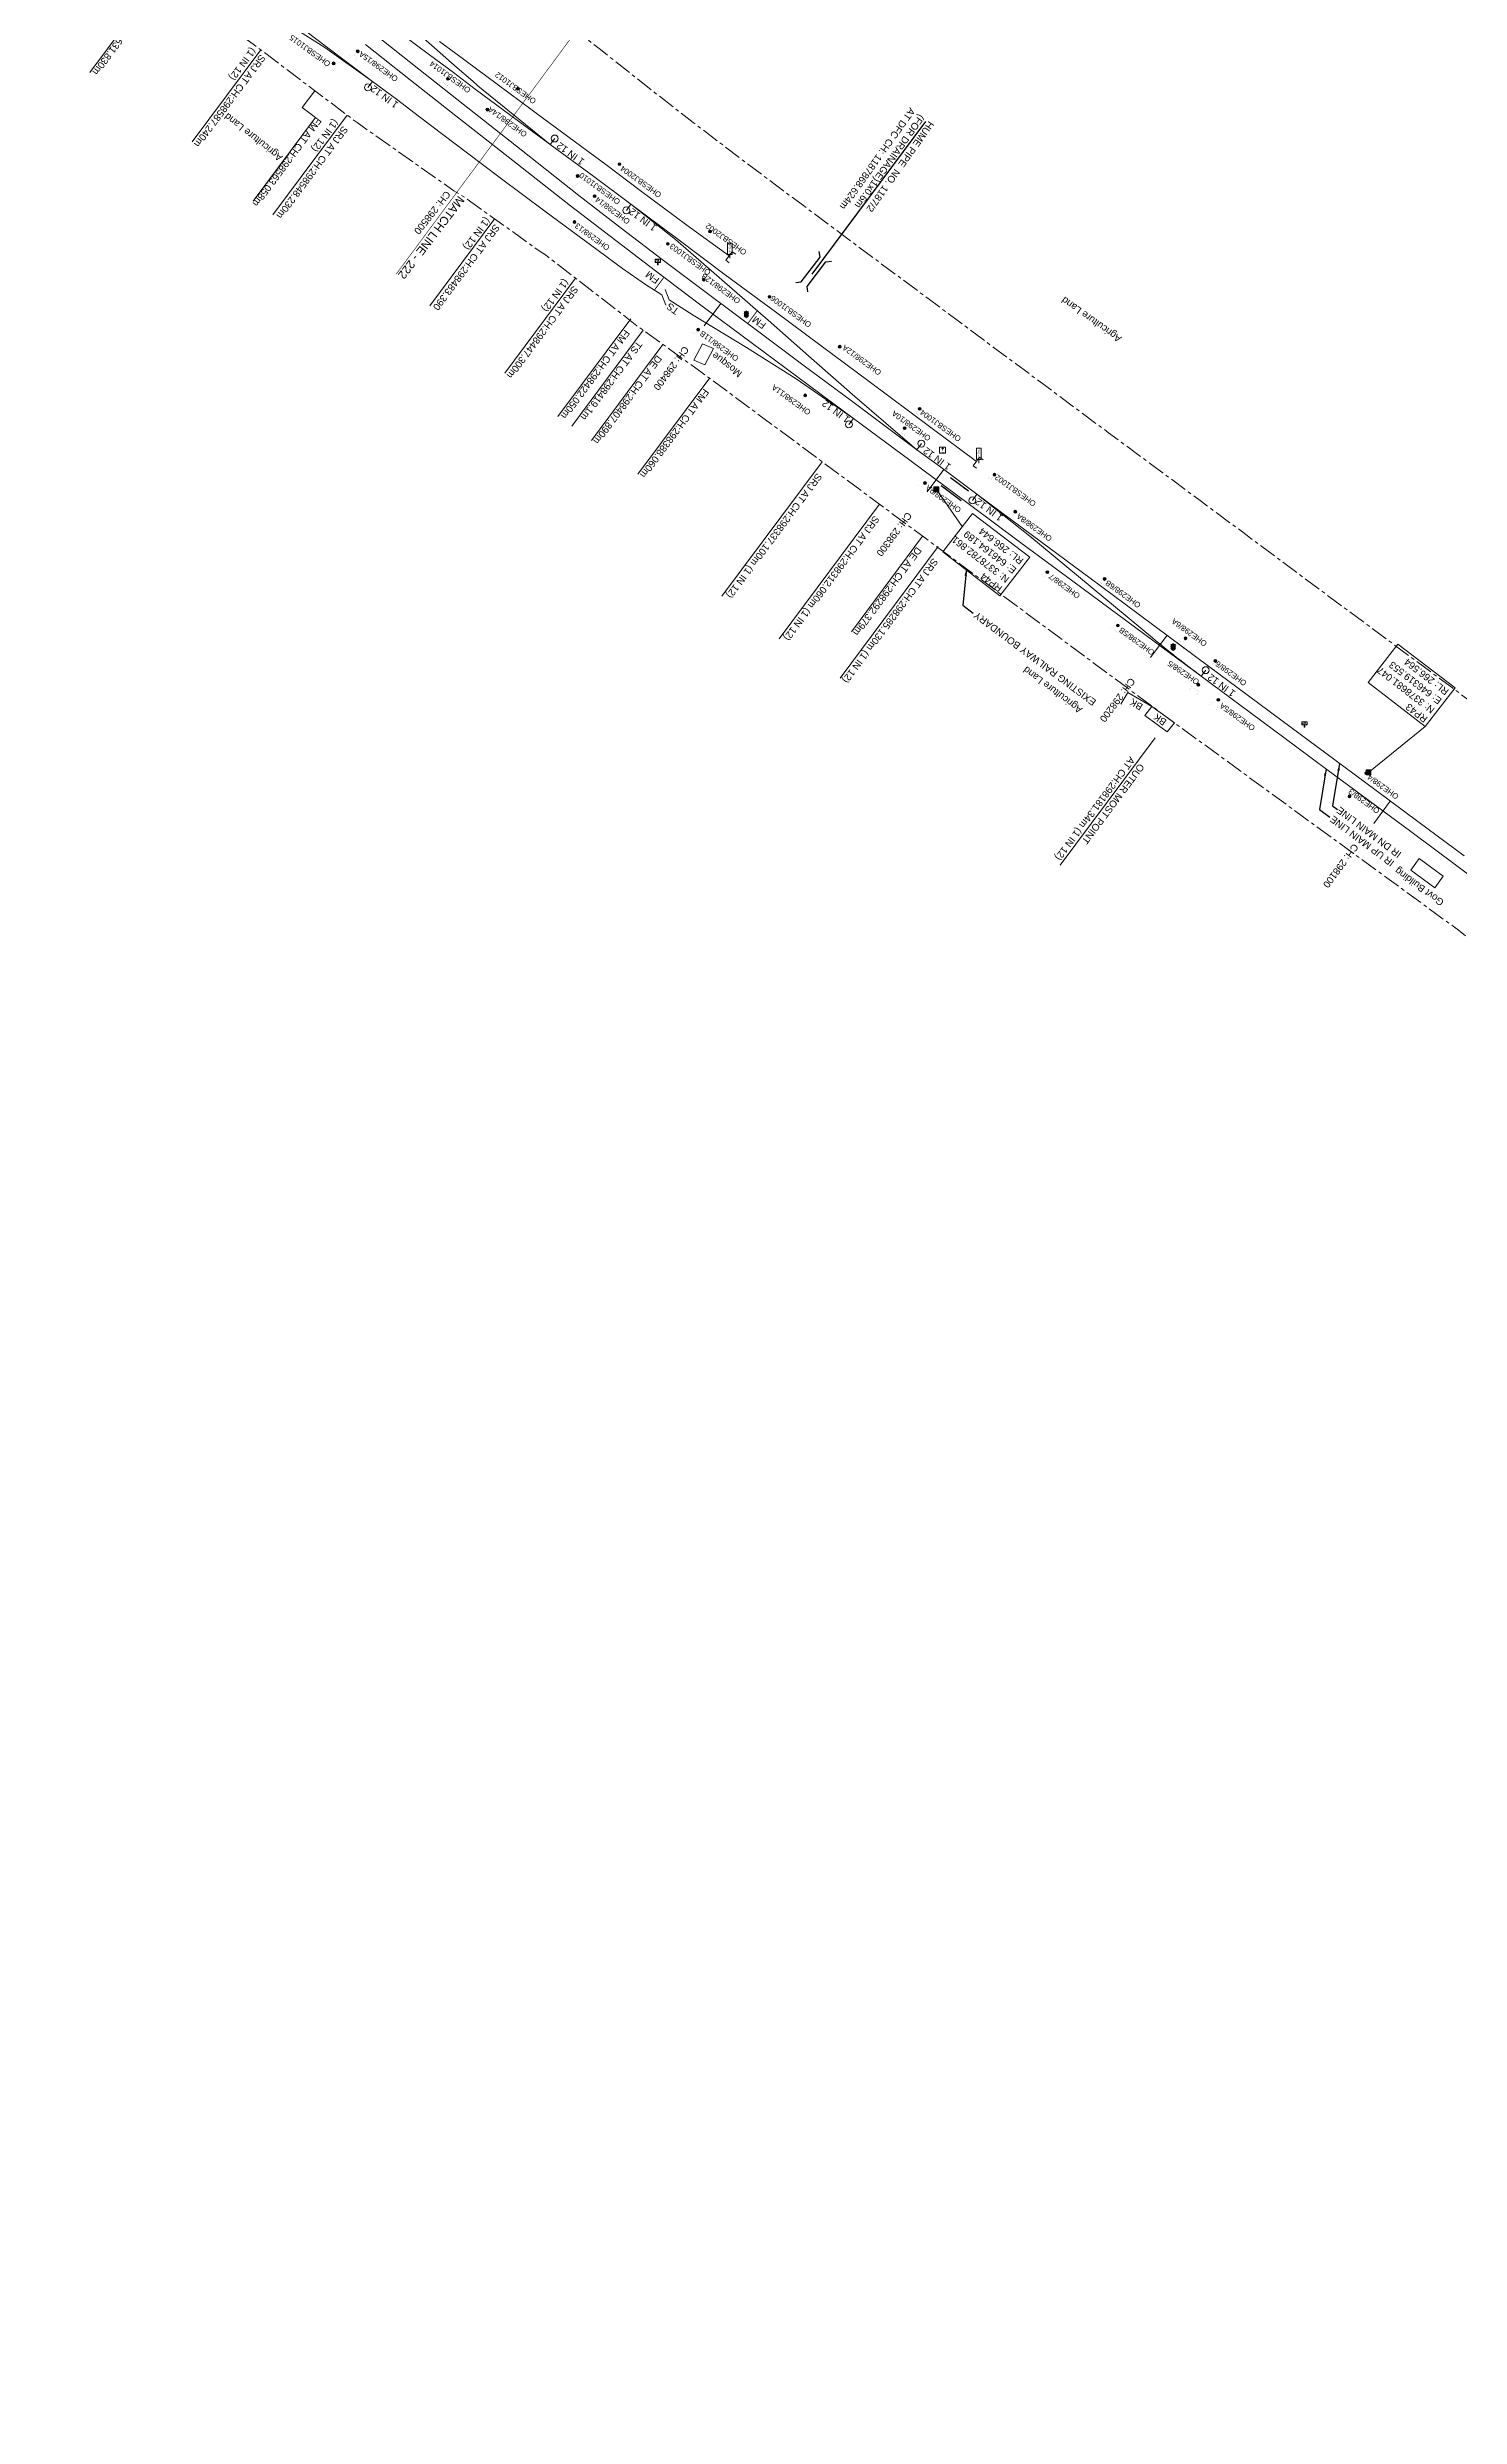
# Model space of a CAD drawing. Header units: metres. Extents: x 643730 to 647118, y 3378068 to 3380809.
# Drawn here: x 645844 to 646352, y 3378089 to 3378942 of the extents above; entities that cross this region are included whole.
import ezdxf
from ezdxf.enums import TextEntityAlignment as Align

# ---------------------------------------------------------------- set-up
doc = ezdxf.new("R2010")
doc.units = ezdxf.units.M
doc.header["$MEASUREMENT"] = 0
doc.linetypes.add('CENTER', pattern=[2, 1.25, -0.25, 0.25, -0.25])
doc.linetypes.add('PHANTOM2', pattern=[1.25, 0.625, -0.125, 0.125, -0.125, 0.125, -0.125])
for name, color, linetype, lineweight in [('Advertisement Board', 251, 'Continuous', 0), ('Bench_Mark', 7, 'Continuous', 0), ('DFCC BOUNDARY', 6, 'CENTER', 0), ('Exg track', 7, 'Continuous', 0), ('Existing Chainage', 7, 'Continuous', 0), ('Existing IR Track', 143, 'Continuous', 0), ('Existing Railway Boundary', 7, 'CENTER', 0), ('flow direction', 7, 'Continuous', 0), ('Govt buliding', 251, 'Continuous', 0), ('Grade Indicator', 8, 'Continuous', 0), ('MATCH LINE', 7, 'Continuous', 0), ('Name Board', 251, 'Continuous', 0), ('NEW PRO. BOX', 1, 'Continuous', 30), ('OHE MAST', 8, 'Continuous', 0), ('Religious_Place', 251, 'Continuous', 0), ('Residential Building Pucca', 251, 'Continuous', 0), ("SARAI BANJARA STN SRJ's", 251, 'Continuous', 0), ('Side Details', 251, 'Continuous', 0), ('Sign Board', 251, 'Continuous', 0), ('SRJ13A', 8, 'Continuous', 0), ('STOP', 8, 'Continuous', 0), ('Text', 251, 'Continuous', 0), ('TEXT MAIN LINE', 6, 'Continuous', 0), ('TOPOSTYLEREMARK', 251, 'Continuous', 0)]:
    doc.layers.add(name, color=color, linetype=linetype, lineweight=lineweight)
doc.layers.add('DRAIN CULVERT', color=1, linetype='Continuous')
doc.styles.add('CUT-FILL', font='cut-fill.shx', dxfattribs={"height": 2})
doc.styles.add('NB', font='swissbo.ttf', dxfattribs={"height": 1.5})
doc.styles.get("Standard").update_dxf_attribs({"font": 'arial.ttf'})
doc.styles.add('Style-Arial', font='arial.ttf')
doc.styles.add('Text', font='arial.ttf', dxfattribs={"height": 2})
doc.dimstyles.new('ISO-25', dxfattribs={"dimtxt": 2.5, "dimasz": 2.5, "dimexe": 1.25, "dimexo": 0.625, "dimtad": 1, "dimtxsty": 'Standard', "dimcen": 2.5, "dimadec": 0, "dimazin": 0, "dimtfac": 1, "dimtmove": 0, "dimatfit": 3, "dimfxl": 1, "dimarcsym": 0})

# ---------------------------------------------------------------- blocks, each defined once
blk = doc.blocks.new('GI1900')
at = {"layer": 'Advertisement Board'}
blk.add_hatch(color=256, dxfattribs=at).paths.add_polyline_path([(-0.14, -0.01), (-0.14, 0.62), (-0.28, 0.62), (0.01, 1.14), (0.32, 0.62), (0.17, 0.62), (0.17, -0.01)])
at = {"layer": 'Advertisement Board', "elevation": 165.72, "flags": 128}
for points in [[(0.32, 0.62), (0.01, 1.14), (-0.28, 0.62)], [(-0.14, 0.62), (-0.28, 0.62)]]:
    blk.add_lwpolyline(points, dxfattribs=at)
at = {"layer": 'Sign Board'}
for p, q in [((1.06, 1.22, 165.72), (-1.06, 1.22, 165.72)), ((-1.06, 1.22, 165.72), (-1.06, -0.91, 165.72)), ((1.06, -0.91, 165.72), (1.06, 1.22, 165.72)), ((-1.06, -0.91, 165.72), (1.06, -0.91, 165.72))]:
    blk.add_line(p, q, dxfattribs=at)
at = {"layer": 'Sign Board', "insert": (-0.88, -0.99, 165.72), "char_height": 0.5, "attachment_point": 7, "line_spacing_factor": 0.6, "style": 'CUT-FILL'}
blk.add_mtext('1900', dxfattribs=at)
blk = doc.blocks.new('NB')
for p, q in [((-0.98, 0.82), (-0.98, 1.98)), ((-0.98, 1.98), (0.98, 1.98)), ((-0.98, 0.82), (0.98, 0.82)), ((-0.13, 0.82), (-0.13, 0)), ((-0.13, 0), (0.13, 0)), ((0.13, 0.82), (0.13, 0)), ((0.98, 1.98), (0.98, 0.82))]:
    blk.add_line(p, q)
at = {"style": 'NB', "width": 1.025371}
blk.add_text('NB', height=0.988, rotation=180, dxfattribs=at).set_placement((-0.02, 1.38), align=Align.MIDDLE_CENTER)
blk = doc.blocks.new('SIG')
for color, points in [(1, [(-0.22, 0.42, 0.180295), (-0.01, 0.33, -0.00255), (0.01, 0.33, -0.00255), (0.02, 0.33, 0.180295), (0.23, 0.42, -0.002654), (0.25, 0.44, 0.184495), (0.33, 0.65, 1.000001), (-0.32, 0.65, 0.184495), (-0.24, 0.44, -0.002654)]), (2, [(0.23, -0.23, -0.002654), (0.25, -0.21, 0.184495), (0.33, 0.01, 1.000001), (-0.32, 0.01, 0.184495), (-0.24, -0.21, -0.002654), (-0.22, -0.23, 0.180295), (-0.01, -0.32, -0.00255), (0.01, -0.32, -0.00255), (0.02, -0.32, 0.180295)]), (3, [(0.23, -0.88, -0.002654), (0.25, -0.86, 0.184495), (0.33, -0.64, 1.000001), (-0.32, -0.64, 0.184495), (-0.24, -0.86, -0.002654), (-0.22, -0.88, 0.395599)])]:
    blk.add_hatch(color=color).paths.add_polyline_path(points)
for p, q in [((-0.31, 0.98), (-0.32, -0.9)), ((0.33, -0.9), (0.32, 0.98))]:
    blk.add_line(p, q)
at = {"flags": 128}
for points in [[(-0.31, 0.98), (-0.81, 0.98, 0.198758), (-0.42, 0.41, 0.003814), (-0.31, 0.39)], [(-0.31, 0.33), (-0.81, 0.33, 0.198758), (-0.42, -0.23, 0.003727), (-0.32, -0.26)], [(0.32, 0.98), (0.82, 0.98, -0.198758), (0.44, 0.41, -0.003814), (0.32, 0.39)], [(0.32, 0.33), (0.82, 0.33, -0.198758), (0.44, -0.23, -0.003727), (0.33, -0.26)], [(-0.32, -0.32), (-0.81, -0.32, 0.198758), (-0.42, -0.88, 0.003639), (-0.32, -0.9)], [(0.33, -0.32), (0.82, -0.32, -0.198758), (0.44, -0.88, -0.003639), (0.33, -0.9)]]:
    blk.add_lwpolyline(points, format="xyb", dxfattribs=at)
for centre, radius, start, end in [((0.01, 0.91), 0.324, 12.40488, 167.59512), ((0.01, 0.81), 0.357, 27.75781, 152.24219), ((0.01, -0.9), 0.324, 181.45715, 358.54285)]:
    blk.add_arc(centre, radius, start, end)
blk = doc.blocks.new('STOP')
at = {"layer": 'SRJ13A', "flags": 128}
blk.add_lwpolyline([(0.84, 5.38), (-0.84, 5.38), (-0.84, 1.32), (0.84, 1.32), (0.84, 5.38)], close=True, dxfattribs=at)
blk.add_lwpolyline([(0, 1.32), (0, 0)], dxfattribs=at)
at = {"layer": 'SRJ13A', "char_height": 0.739, "attachment_point": 7, "rotation": 180, "line_spacing_factor": 0.6, "style": 'CUT-FILL'}
for s, insert in [('O', (0.3, 4.07)), ('S', (0.3, 2.02)), ('P', (0.3, 5.05)), ('T', (0.3, 3.07))]:
    blk.add_mtext(s, dxfattribs=dict(at, insert=insert))
blk = doc.blocks.new('OHE MAST')
h = blk.add_hatch(color=256)
edge = h.paths.add_edge_path()
edge.add_arc((0, 0), 0.514, 0, 360)
at = {"const_width": 0.01, "flags": 128}
for points in [[(1.5, 3.5), (1.5, 2), (-1.5, 2), (-1.5, 3.5)], [(0, 2), (0, 0)]]:
    blk.add_lwpolyline(points, dxfattribs=at)
blk.add_circle((0, 0), 0.514)
blk = doc.blocks.new('BM')
blk.add_hatch(color=256).paths.add_polyline_path([(-0.88, -0.88), (-0.88, 0.88), (0.88, 0.88), (0.88, -0.88)])
for p, q in [((0.88, 0.88), (-0.88, 0.88)), ((-0.88, 0.88), (-0.88, -0.88)), ((0.88, -0.88), (0.88, 0.88)), ((-0.88, -0.88), (0.88, -0.88))]:
    blk.add_line(p, q)

msp = doc.modelspace()

# ---------------------------------------------------------------- linework, layer by layer
at = {"layer": 'DFCC BOUNDARY', "ltscale": 5, "flags": 128}
msp.add_lwpolyline([(646382.0964, 3378673.152), (646388.9705, 3378682.5044), (646363.2714, 3378701.3938), (646349.725, 3378711.4467), (646334.8174, 3378722.5097), (646319.1741, 3378734.1055), (646303.8417, 3378745.471), (646289.5682, 3378756.1056), (646275.4273, 3378766.6413), (646259.5321, 3378778.4524), (646246.8244, 3378787.8951), (646226.0838, 3378803.2519), (646206.2101, 3378818.0129), (646192.6395, 3378828.1143), (646184.5756, 3378834.0777), (646161.1565, 3378851.5698), (646144.091, 3378864.2664), (646127.7606, 3378876.4397), (646109.8615, 3378889.7571), (646093.3095, 3378902.2382), (646076.755, 3378914.8401), (646063.9377, 3378924.8039), (646043.3351, 3378941.0957), (646022.5406, 3378957.5395), (646006.6961, 3378970.1254), (645990.3051, 3378983.1455), (645970.7144, 3378998.323), (645957.9187, 3379008.2358), (645955.0842, 3379004.5061)], dxfattribs=at)
at = {"layer": 'DRAIN CULVERT'}
msp.add_lwpolyline([(646119.4597, 3378860.3208), (646160.3412, 3378915.2425)], dxfattribs=at)
at = {"layer": 'Exg track', "const_width": 0.3, "flags": 128}
for points in [[(646066.2219, 3378859.2169), (646062.7535, 3378854.5617)], [(646099.7519, 3378847.1304), (646096.3069, 3378842.5066)]]:
    msp.add_lwpolyline(points, dxfattribs=at)
at = {"layer": 'Existing Chainage', "color": 7, "linetype": 'Continuous', "lineweight": 13, "flags": 128}
for points in [[(646080.6585, 3378841.6852), (646086.6277, 3378849.7081)], [(646160.8601, 3378781.9587), (646166.8311, 3378789.9804)], [(646241.1551, 3378722.3402), (646247.1194, 3378730.3668)], [(646321.4351, 3378662.7051), (646327.3945, 3378670.7354)]]:
    msp.add_lwpolyline(points, dxfattribs=at)
at = {"layer": 'Existing IR Track'}
for p, q in [((646065.417, 3378852.8368), (646066.8189, 3378849.2033)), ((646066.6606, 3378854.757), (646068.0625, 3378851.1235))]:
    msp.add_line(p, q, dxfattribs=at)
at = {"layer": 'Existing IR Track', "flags": 128}
for points in [[(646065.417, 3378852.8368), (646059.5984, 3378856.605), (646051.3049, 3378862.3829), (646042.5378, 3378868.7972), (646023.4091, 3378883.0051), (646007.3383, 3378895.0109), (645995.5857, 3378903.7908), (645978.3187, 3378916.9078), (645969.9718, 3378923.2262), (645961.3555, 3378929.6596), (645944.8236, 3378942.1542), (645933.9181, 3378950.3646), (645929.7498, 3378953.5029), (645914.7739, 3378964.8487), (645905.9739, 3378971.5181), (645897.1183, 3378978.1993)], [(645894.2788, 3378974.1091), (645904.2927, 3378967.2252), (645912.8493, 3378961.8581), (645928.8346, 3378951.7221), (645932.9036, 3378949.1056), (645944.2113, 3378941.8342), (645961.3555, 3378929.6596)], [(645945.5615, 3378973.637), (645965.2811, 3378957.9198), (645991.8363, 3378934.5904), (645997.4248, 3378929.7512), (645999.28, 3378928.0821), (646025.308, 3378906.9367)], [(646178.5485, 3378792.918), (646162.13, 3378805.193), (646139.9955, 3378821.6608), (646122.7009, 3378834.5405), (646106.2804, 3378846.7563), (646088.2268, 3378860.0753), (646070.6792, 3378873.2107), (646054.2849, 3378885.4333), (646040.9677, 3378895.3968), (646025.308, 3378906.9367), (646019.4331, 3378911.2891), (645998.3461, 3378926.9117), (645990.483, 3378932.8308), (645981.8571, 3378939.2285), (645962.1915, 3378953.8139)], [(646367.923, 3378635.1194), (646351.3417, 3378647.4269), (646334.7572, 3378659.7368), (646319.6567, 3378670.9323), (646304.5754, 3378682.1134), (646289.1327, 3378693.587), (646273.7316, 3378705.0296), (646259.4277, 3378715.642), (646245.168, 3378726.2216), (646229.3966, 3378737.8955), (646213.659, 3378749.5443), (646194.1182, 3378764.0088), (646176.1112, 3378777.3836), (646154.5868, 3378793.3891), (646134.3174, 3378808.4335), (646114.3287, 3378823.2801), (646097.5792, 3378835.7356), (646079.4971, 3378849.1892), (646063.1191, 3378861.5605), (646046.8267, 3378873.9335), (646032.5514, 3378884.9404), (646011.8763, 3378901.1565), (645991.3377, 3378917.2656), (645975.0497, 3378930.1109), (645958.8382, 3378942.8955)], [(646353.9904, 3378650.9922), (646337.318, 3378663.3711), (646322.3119, 3378674.5072), (646307.4043, 3378685.5702), (646291.7812, 3378697.1511), (646276.4035, 3378708.5502), (646262.085, 3378719.2183), (646247.9679, 3378729.7363), (646232.0964, 3378741.5298), (646219.42, 3378750.9491), (646198.6833, 3378766.3031), (646178.7628, 3378781.0989), (646165.2306, 3378791.1717), (646157.1362, 3378797.1576), (646133.6639, 3378814.6895), (646116.6331, 3378827.3603), (646100.2684, 3378839.5591), (646082.2843, 3378852.9397), (646065.5305, 3378865.573), (646048.707, 3378878.3797), (646035.555, 3378888.6036), (646014.8028, 3378905.0138), (645993.9686, 3378921.4889), (645978.0846, 3378934.1061), (645961.9121, 3378946.9527)], [(646089.6014, 3378866.8496), (646074.4743, 3378877.9393), (646057.6545, 3378890.4393), (646045.2372, 3378899.7123), (646023.0469, 3378916.1487), (646006.1951, 3378928.6309), (645991.2883, 3378939.677), (645985.4287, 3378944.032)], [(646054.2849, 3378885.4333), (646070.3437, 3378872.7182), (646087.0276, 3378858.2458), (646103.6552, 3378843.7206), (646119.259, 3378830.0107), (646134.8568, 3378816.2347), (646157.1362, 3378797.1576)], [(646092.0013, 3378867.4494), (646090.751, 3378868.3853), (646088.4518, 3378865.3139), (646089.7021, 3378864.3779)], [(646092.0013, 3378867.4494), (646090.751, 3378868.3853), (646088.4518, 3378865.3139), (646089.7021, 3378864.3779)], [(646134.3174, 3378808.4335), (646113.7818, 3378822.6507), (646095.8408, 3378833.8797), (646076.7052, 3378845.5263), (646068.0625, 3378851.1235)], [(646180.9481, 3378793.5193), (646179.6972, 3378794.4545), (646177.3999, 3378791.3816), (646178.6507, 3378790.4464)], [(646180.9481, 3378793.5193), (646179.6972, 3378794.4545), (646177.3999, 3378791.3816), (646178.6507, 3378790.4464)]]:
    msp.add_lwpolyline(points, dxfattribs=at)
msp.add_lwpolyline([(646178.7628, 3378781.0989), (646197.7234, 3378765.992), (646241.8926, 3378729.4268, 0.01263636), (646259.4281, 3378715.6417)], format="xyb", dxfattribs=at)
at = {"layer": 'Existing Railway Boundary', "ltscale": 5, "flags": 128}
msp.add_lwpolyline([(647066.8921, 3378089.463), (647061.492, 3378093.308), (647042.48, 3378108.182), (647008.322, 3378137.109), (646952.965, 3378175.311), (646838.51, 3378262.658), (646783.715, 3378301.571), (646669.109, 3378384.322), (646623.834, 3378415.482), (646567.005, 3378462.112), (646508.624, 3378505.748), (646429.651, 3378563.418), (646396.278, 3378587.827), (646351.975, 3378624.279), (646250.443, 3378698.374), (646079.983, 3378824.799), (646056.47, 3378841.774), (646023.57, 3378867.213), (646021.684, 3378868.432), (645994.578, 3378887.898), (645990.594, 3378890.304), (645955.823, 3378914.816), (645918.998, 3378942.687), (645844.461, 3378997.23)], dxfattribs=at)
at = {"layer": 'Govt buliding', "linetype": 'Continuous', "flags": 128}
msp.add_lwpolyline([(646337.849, 3378650.072), (646346.421, 3378643.717), (646343.397, 3378639.499), (646334.8241, 3378645.8546), (646337.849, 3378650.072)], close=True, dxfattribs=at)
at = {"layer": 'MATCH LINE', "linetype": 'PHANTOM2', "ltscale": 15, "const_width": 0.2}
msp.add_lwpolyline([(646040.2467, 3378955.3491), (645969.9245, 3378860.3439)], dxfattribs=at)
at = {"layer": 'NEW PRO. BOX'}
for points in [[(646113.637, 3378857.2581), (646115.5718, 3378857.511), (646122.3191, 3378866.4027), (646122.0522, 3378868.4448)], [(646117.9625, 3378853.9325), (646117.7096, 3378855.8674), (646124.4646, 3378864.7691), (646126.5067, 3378865.036)]]:
    msp.add_lwpolyline(points, dxfattribs=at)
at = {"layer": 'Religious_Place', "linetype": 'Continuous', "flags": 128}
msp.add_lwpolyline([(646084.062, 3378833.546), (646080.889, 3378827.66), (646076.907, 3378829.327), (646080.08, 3378835.2131), (646084.062, 3378833.546)], close=True, dxfattribs=at)
at = {"layer": 'Residential Building Pucca', "linetype": 'Continuous', "flags": 128}
msp.add_lwpolyline([(646230.5116, 3378705.5423), (646233.05, 3378709.85), (646241.703, 3378704.751), (646239.1029, 3378701.5008)], dxfattribs=at)
msp.add_lwpolyline([(646247.148, 3378695.605), (646249.748, 3378698.855), (646241.703, 3378704.751), (646239.1029, 3378701.5008), (646247.148, 3378695.605)], close=True, dxfattribs=at)
at = {"layer": "SARAI BANJARA STN SRJ's", "color": 7}
for p, q in [((645961.3555, 3378929.6596), (645959.7346, 3378927.4841)), ((646025.308, 3378906.9367), (646026.9289, 3378909.1122)), ((646054.2849, 3378885.4333), (646052.664, 3378883.2577)), ((646134.3174, 3378808.4335), (646132.6965, 3378806.2579)), ((646157.1362, 3378797.1576), (646158.7571, 3378799.3332)), ((646178.7628, 3378781.0989), (646177.1418, 3378778.9234)), ((646259.4277, 3378715.642), (646261.0486, 3378717.8176))]:
    msp.add_line(p, q, dxfattribs=at)
at = {"layer": "SARAI BANJARA STN SRJ's", "lineweight": 13, "flags": 128}
for points in [[(645859.6608, 3378932.8393), (645885.4586, 3378967.497)], [(645896.4701, 3378907.8695), (645921.1656, 3378941.0465)], [(645940.6033, 3378926.3226), (645936.1089, 3378920.2847), (645940.9137, 3378916.7083), (645918.4996, 3378886.5964)], [(645925.5575, 3378881.6358), (645952.2618, 3378917.5113)], [(645982.0439, 3378848.9643), (646005.3566, 3378880.2834)], [(646008.9342, 3378824.6574), (646034.3858, 3378858.85)], [(646028.0758, 3378809.1135), (646054.2239, 3378844.2419)], [(646033.0811, 3378805.6323), (646058.7042, 3378840.161)], [(646040.1697, 3378800.5147), (646065.7928, 3378835.0435)], [(646056.8582, 3378788.2892), (646082.7057, 3378823.0138)], [(646087.0332, 3378744.4176), (646123.0757, 3378792.8385)], [(646107.6645, 3378729.116), (646143.707, 3378777.5368)], [(646133.5848, 3378731.6775), (646159.181, 3378766.0644)], [(646129.511, 3378714.9109), (646164.8062, 3378762.2715)], [(646208.7301, 3378647.6212), (646242.8964, 3378693.4621)]]:
    msp.add_lwpolyline(points, dxfattribs=at)
at = {"layer": "SARAI BANJARA STN SRJ's", "color": 7}
for centre in [(645959.7346, 3378927.4841), (646026.9289, 3378909.1122), (646052.664, 3378883.2577), (646132.6965, 3378806.2579), (646158.7571, 3378799.3332), (646177.1418, 3378778.9234), (646261.0486, 3378717.8176)]:
    msp.add_circle(centre, 1.2487, dxfattribs=at)
at = {"layer": 'TEXT MAIN LINE', "color": 1, "linetype": 'Continuous', "lineweight": 0}
msp.add_line((646119.4597, 3378860.3208), (646124.5029, 3378867.0961), dxfattribs=at)
at = {"layer": 'TOPOSTYLEREMARK'}
for p, q in [((646164.189, 3378782.861), (646173.4499, 3378769.4598)), ((646319.553, 3378681.047), (646340.0008, 3378697.572))]:
    msp.add_line(p, q, dxfattribs=at)
at = {"layer": 'TOPOSTYLEREMARK', "linetype": 'Continuous', "flags": 128}
for points in [[(646197.7231, 3378758.448), (646187.0364, 3378744.59), (646166.45, 3378760.3827), (646177.1368, 3378774.2406), (646197.7231, 3378758.448)], [(646350.6876, 3378711.4299), (646340.0008, 3378697.572), (646319.4144, 3378713.3646), (646330.1012, 3378727.2226), (646350.6876, 3378711.4299)]]:
    msp.add_lwpolyline(points, close=True, dxfattribs=at)

# ---------------------------------------------------------------- block references
at = {"layer": 'Bench_Mark'}
for p in [(646164.189, 3378782.861), (646319.553, 3378681.047)]:
    msp.add_blockref('BM', p, dxfattribs=at)
at = {"layer": 'Grade Indicator', "linetype": 'Continuous'}
msp.add_blockref('GI1900', (646166.405, 3378796.801), dxfattribs=at)
at = {"layer": 'Name Board', "linetype": 'Continuous'}
for p in [(646063.992, 3378863.685), (646296.568, 3378697.313)]:
    msp.add_blockref('NB', p, dxfattribs=at)
at = {"layer": 'OHE MAST', "color": 2, "rotation": 143.3908318566117}
for p in [(645947.383, 3378936.138), (645956.069, 3378940.504), (645988.489, 3378930.609), (646013.681, 3378927.013), (646002.683, 3378919.494), (646050.198, 3378899.891), (646035.153, 3378895.64), (646041.246, 3378888.382), (646034.033, 3378879.051), (646082.781, 3378875.631), (646067.571, 3378871.228), (646080.551, 3378858.317), (646104.144, 3378852.156), (646078.475, 3378840.342), (646129.409, 3378834.19), (646116.98, 3378816.705), (646152.74, 3378804.874), (646158.128, 3378811.867), (646185.083, 3378788.142), (646160.0466, 3378785.141), (646192.538, 3378774.82), (646204.057, 3378753.098), (646224.665, 3378750.638), (646229.415, 3378733.877), (646253.776, 3378729.288), (646264.515, 3378721.147), (646258.346, 3378712.594), (646265.551, 3378707.171), (646318.79, 3378680.764), (646312.73, 3378672.431)]:
    msp.add_blockref('OHE MAST', p, dxfattribs=at)
at = {"layer": 'Sign Board', "linetype": 'Continuous'}
for p in [(646095.819, 3378845.811), (646249.314, 3378726.11)]:
    msp.add_blockref('SIG', p, dxfattribs=at)
at = {"layer": 'STOP', "linetype": 'Continuous'}
for p in [(646089.85, 3378866.065), (646179.402, 3378792.265)]:
    msp.add_blockref('STOP', p, dxfattribs=at)

# ---------------------------------------------------------------- texts
at = {"layer": 'Existing Chainage', "color": 7, "lineweight": 0, "char_height": 2.5, "attachment_point": 4, "line_spacing_factor": 0.6, "style": 'Style-Arial'}
for s, insert, rotation in [('CH: 298500', (645988.6726, 3378889.7474), 231.6639759), ('CH: 298400', (646074.3549, 3378833.9109), 233.3499555), ('CH: 298300', (646154.5548, 3378774.1858), 233.3375193), ('CH: 298200', (646234.8564, 3378714.562), 233.3854215), ('CH: 298100', (646315.1411, 3378654.9231), 233.4206069)]:
    msp.add_mtext(s, dxfattribs=dict(at, insert=insert, rotation=rotation))
at = {"layer": 'Existing IR Track', "color": 7, "lineweight": 0}
for s, p in [('IR UP MAIN LINE', (646306.1696, 3378664.65)), ('IR DN MAIN LINE', (646308.5602, 3378667.867))]:
    msp.add_text(s, height=2.5, rotation=143, dxfattribs=at).set_placement(p, align=Align.MIDDLE_RIGHT)
at = {"layer": 'Existing Railway Boundary', "linetype": 'Continuous', "ltscale": 5}
msp.add_text('EXISTING RAILWAY BOUNDARY', height=2.5, rotation=143.2036269, dxfattribs=at).set_placement((646178.8326, 3378739.024), align=Align.RIGHT)
at = {"layer": 'MATCH LINE', "linetype": 'Continuous'}
msp.add_text('MATCH LINE - 222', height=3, rotation=232.5620531, dxfattribs=at).set_placement((645992.2919, 3378888.7004))
at = {"layer": 'OHE MAST'}
for s, rotation, p in [('OHESBJ1015', 144, (645932.4294, 3378946.5995)), ('OHE298/15A', 144, (645957.4457, 3378940.6725)), ('OHESBJ1014', 144, (645982.8353, 3378937.1631)), ('OHESBJ1012', 144, (646006.3779, 3378933.2374)), ('OHE298/14A', 144, (646003.8473, 3378920.7463)), ('OHESBJ2004', 144, (646051.4381, 3378899.4812)), ('OHESBJ1010', 144, (646036.6464, 3378897.0168)), ('OHE298/14', 144, (646042.4009, 3378888.2974)), ('OHE298/13', 144, (646035.0984, 3378878.8383)), ('OHESBJ2002', 144, (646082.0787, 3378878.8169)), ('OHESBJ1003', 144, (646069.1927, 3378871.5192)), ('OHE298/12B', 144, (646080.589, 3378860.7773)), ('OHESBJ1006', 144, (646105.3789, 3378852.7948)), ('OHE298/11B', 143.7514021, (646080.0173, 3378840.1241)), ('OHE298/12A', 144, (646131.2554, 3378835.0565)), ('OHE298/11A', 144, (646105.8778, 3378820.728)), ('OHE298/10A', 144, (646149.0619, 3378811.3778)), ('OHESBJ1004', 144, (646159.2293, 3378811.7117)), ('OHE298/9A', 144, (646161.2364, 3378784.6475)), ('OHESBJ1002', 144, (646186.1298, 3378788.3668)), ('OHE298/8A', 144, (646193.9236, 3378774.3897)), ('OHE298/7', 144, (646205.5141, 3378752.7111)), ('OHE298/6B', 144, (646225.8308, 3378750.4017)), ('OHE298/5B', 144, (646230.7517, 3378733.4159)), ('OHE298/6A', 144, (646249.6711, 3378736.559)), ('OHE298/6', 144, (646265.419, 3378721.2767)), ('OHE298/5A', 144, (646266.9493, 3378706.1985)), ('OHE298/4', 144, (646320.101, 3378680.4576)), ('OHE298/3', 144, (646313.2853, 3378675.3209))]:
    msp.add_text(s, height=2, rotation=rotation, dxfattribs=at).set_placement(p, align=Align.RIGHT)
at = {"layer": 'OHE MAST', "style": 'Style-Arial'}
msp.add_text('OHE298/5', height=2, rotation=145.5116976, dxfattribs=at).set_placement((646248.1833, 3378721.4209), align=Align.RIGHT)
at = {"layer": "SARAI BANJARA STN SRJ's", "color": 7}
for s, p in [('1 IN 12', (645970.9561, 3378921.7663)), ('1 IN 12', (646037.8361, 3378901.3189)), ('1 IN 12', (646063.8855, 3378877.5399)), ('FM', (646064.7666, 3378858.6298)), ('TS', (646071.8687, 3378847.5142, -4.3027)), ('FM', (646103.1515, 3378842.4035)), ('1 IN 12', (646133.2878, 3378808.556)), ('1 IN 12', (646169.6643, 3378791.5399)), ('1 IN 12', (646188.3634, 3378773.2056)), ('1 IN 12', (646271.9558, 3378710.0243))]:
    msp.add_text(s, height=2.5, rotation=143.6033566, dxfattribs=at).set_placement(p)
at = {"layer": "SARAI BANJARA STN SRJ's", "lineweight": 13, "char_height": 2.5, "attachment_point": 4, "line_spacing_factor": 0.648, "style": 'Style-Arial'}
for s, insert, width, rotation in [('\\A1;TS AT {\\A0;CH:298631.830m}', (645884.3178, 3378963.0675), 62.309286, 233.3375193), ('\\A1;\\pxsm1;SRJ AT {\\A0;CH:298587.240m \\P(1 IN 12)}', (645920.1087, 3378940.302), 55.170098, 233.3375193), ('\\A1;FM AT {\\A0;CH:298563.058m }', (645942.2163, 3378916.2168), 55.170098, 233.3375193), ('\\A1;\\pxsm1;SRJ AT {\\A0;CH:298548.230m\\P(1 IN 12)}', (645949.765, 3378914.5589), 55.170098, 233.3375193), ('\\A1;\\pxsm1;SRJ AT {\\A0;CH:298483.390\\P(1 IN 12)}', (646004.358, 3378879.2638), 55.170098, 233.3375193), ('\\A1;\\pxsm1;SRJ AT {\\A0;CH:298447.300m \\P(1 IN 12)}', (646032.6001, 3378857.0414), 55.170098, 233.3375193), ('\\A1;FM AT {\\A0;CH:298422.050m}', (646053.0832, 3378839.8124), 55.170098, 233.3375193), ('\\A1;TS AT {\\A0;CH:298419.1m }', (646057.5634, 3378835.7315), 38.762953, 233.3375193), ('\\A1;DE AT {\\A0;CH:298407.890m }', (646064.652, 3378830.6139), 38.762953, 233.3375193), ('\\A1;FM AT {\\A0;CH:298388.060m}', (646081.565, 3378818.5842), 55.170098, 233.3375193), ('\\A1;SRJ AT {\\A0;CH:298337.100m (1 IN 12)}', (646121.9349, 3378788.4089), 55.170098, 233.3375193), ('\\A1;SRJ AT {\\A0;CH:298312.060m (1 IN 12)}', (646142.5662, 3378773.1073), 55.170098, 233.3375193), ('\\A1;SRJ AT {\\A0;CH:298285.130m (1 IN 12)}', (646163.6629, 3378757.8426), 55.170098, 233.3049102), ('\\A1;DE AT {\\A0;CH:298292.379m }', (646158.0402, 3378761.6348), 41.207174, 233.3375193), ('\\A1;\\pxsm1;OUTER MOST POINT \\PAT {\\A0;CH:298181.34m (1 IN 12)}', (646236.1608, 3378685.1725), 55.705639, 233.301951)]:
    msp.add_mtext(s, dxfattribs=dict(at, insert=insert, width=width, rotation=rotation))
at = {"layer": 'Side Details'}
for rotation, p in [(141.6736569, (645929.2911, 3378902.6968)), (144.4832768, (646230.9872, 3378837.6013)), (143.0217166, (646216.9023, 3378704.0633))]:
    msp.add_text('Agriculture Land', height=2.5, rotation=rotation, dxfattribs=at).set_placement(p)
at = {"layer": 'Text', "style": 'Text'}
msp.add_text('Mosque', height=2.5, rotation=142.7323679, dxfattribs=at).set_placement((646094.4988, 3378824.9383))
at = {"layer": 'Text'}
for s, rotation, p in [('BK', 148.7005708, (646238.6789, 3378705.3594)), ('BK', 144.4672301, (646247.2155, 3378699.7339)), ('Govt Building', 144, (646346.9651, 3378634.8205))]:
    msp.add_text(s, height=2.5, rotation=rotation, dxfattribs=at).set_placement(p)
at = {"layer": 'TEXT MAIN LINE', "color": 10, "insert": (646163.4869, 3378914.169), "char_height": 2.5, "attachment_point": 1, "rotation": 234.5905262, "style": 'Style-Arial'}
msp.add_mtext_dynamic_manual_height_columns('\\A1;HUME PIPE  NO. 1187/2\\P(FOR DRAINAGE)1x0.6m\\PAT DFC CH: {\\fArial|b0|i0|c0|p34;1187868.624m}', width=63.233988, gutter_width=2.5, heights=[0], dxfattribs=at)
at = {"layer": 'TOPOSTYLEREMARK', "linetype": 'Continuous', "char_height": 2.5, "width": 27.839638, "attachment_point": 2, "rotation": 142.3618064}
for s, insert in [('\\pxql;RP44\\PN: 3378782.861\\PE: 646164.189\\PRL: 266.644', (646175.545, 3378754.2487)), ('\\pxql;RP43\\PN: 3378681.047\\PE: 646319.553\\PRL: 266.564', (646328.5094, 3378707.2307))]:
    msp.add_mtext(s, dxfattribs=dict(at, insert=insert))

# ---------------------------------------------------------------- leaders
at = {"layer": 'Existing IR Track', "color": 7, "lineweight": 0}
for points in [[(646304.3444, 3378682.2957), (646301.94, 3378667.6966), (646305.639, 3378664.9408)], [(646309.193, 3378684.2118), (646306.5952, 3378669.0248), (646308.4447, 3378667.6469)]]:
    msp.add_leader(points, dimstyle='ISO-25', override={"dimtxt": 3, "dimtad": 0}, dxfattribs=at)
at = {"layer": 'Existing Railway Boundary', "linetype": 'Continuous', "ltscale": 5}
msp.add_leader([(646174.9833, 3378754.3401), (646173.6696, 3378741.1634), (646177.4427, 3378738.3673)], dimstyle='ISO-25', override={"dimtxt": 3, "dimtad": 0}, dxfattribs=at)
at = {"layer": 'flow direction', "lineweight": 0}
for points in [[(646165.9274, 3378784.2176), (646173.0948, 3378778.9222)], [(646175.6929, 3378782.2824), (646169.188, 3378787.0861)]]:
    msp.add_leader(points, dimstyle='ISO-25', override={"dimtxt": 0.5, "dimasz": 2, "dimtad": 0}, dxfattribs=at)

doc.saveas('drawing.dxf')
